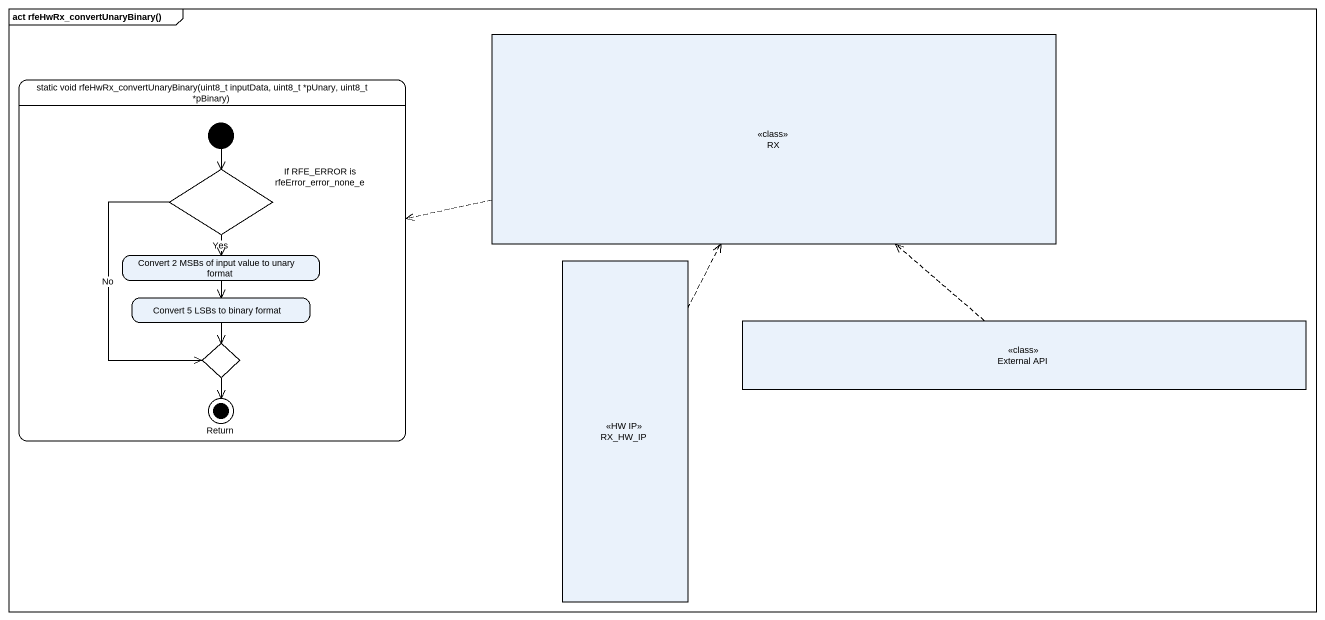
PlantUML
@startuml
mainframe act rfeHwRx_convertUnaryBinary()
hide empty description
state RX <<class>>
state "static void rfeHwRx_convertUnaryBinary(uint8_t inputData, uint8_t *pUnary, uint8_t *pBinary)" as static_void_rfeHwRx {
  state "If RFE_ERROR is rfeError_error_none_e" as If_RFE_ERROR_is_rfeError <<choice>>
  state "Convert 2 MSBs of input value to unary format" as Convert_2_MSBs_of_input
  state "Convert 5 LSBs to binary format" as Convert_5_LSBs_to_binary
  state choice1 <<choice>>
  state "Return" as Return_ <<end>>
  [*] --> If_RFE_ERROR_is_rfeError
}
state RX_HW_IP <<HW IP>>
state "External API" as External_API <<class>>
RX -left[dashed]-> static_void_rfeHwRx
If_RFE_ERROR_is_rfeError --> Convert_2_MSBs_of_input : Yes
If_RFE_ERROR_is_rfeError --> choice1 : No
Convert_2_MSBs_of_input --> Convert_5_LSBs_to_binary
RX_HW_IP -up[dashed]-> RX
Convert_5_LSBs_to_binary --> choice1
choice1 --> Return_
External_API -up[dashed]-> RX
@enduml
